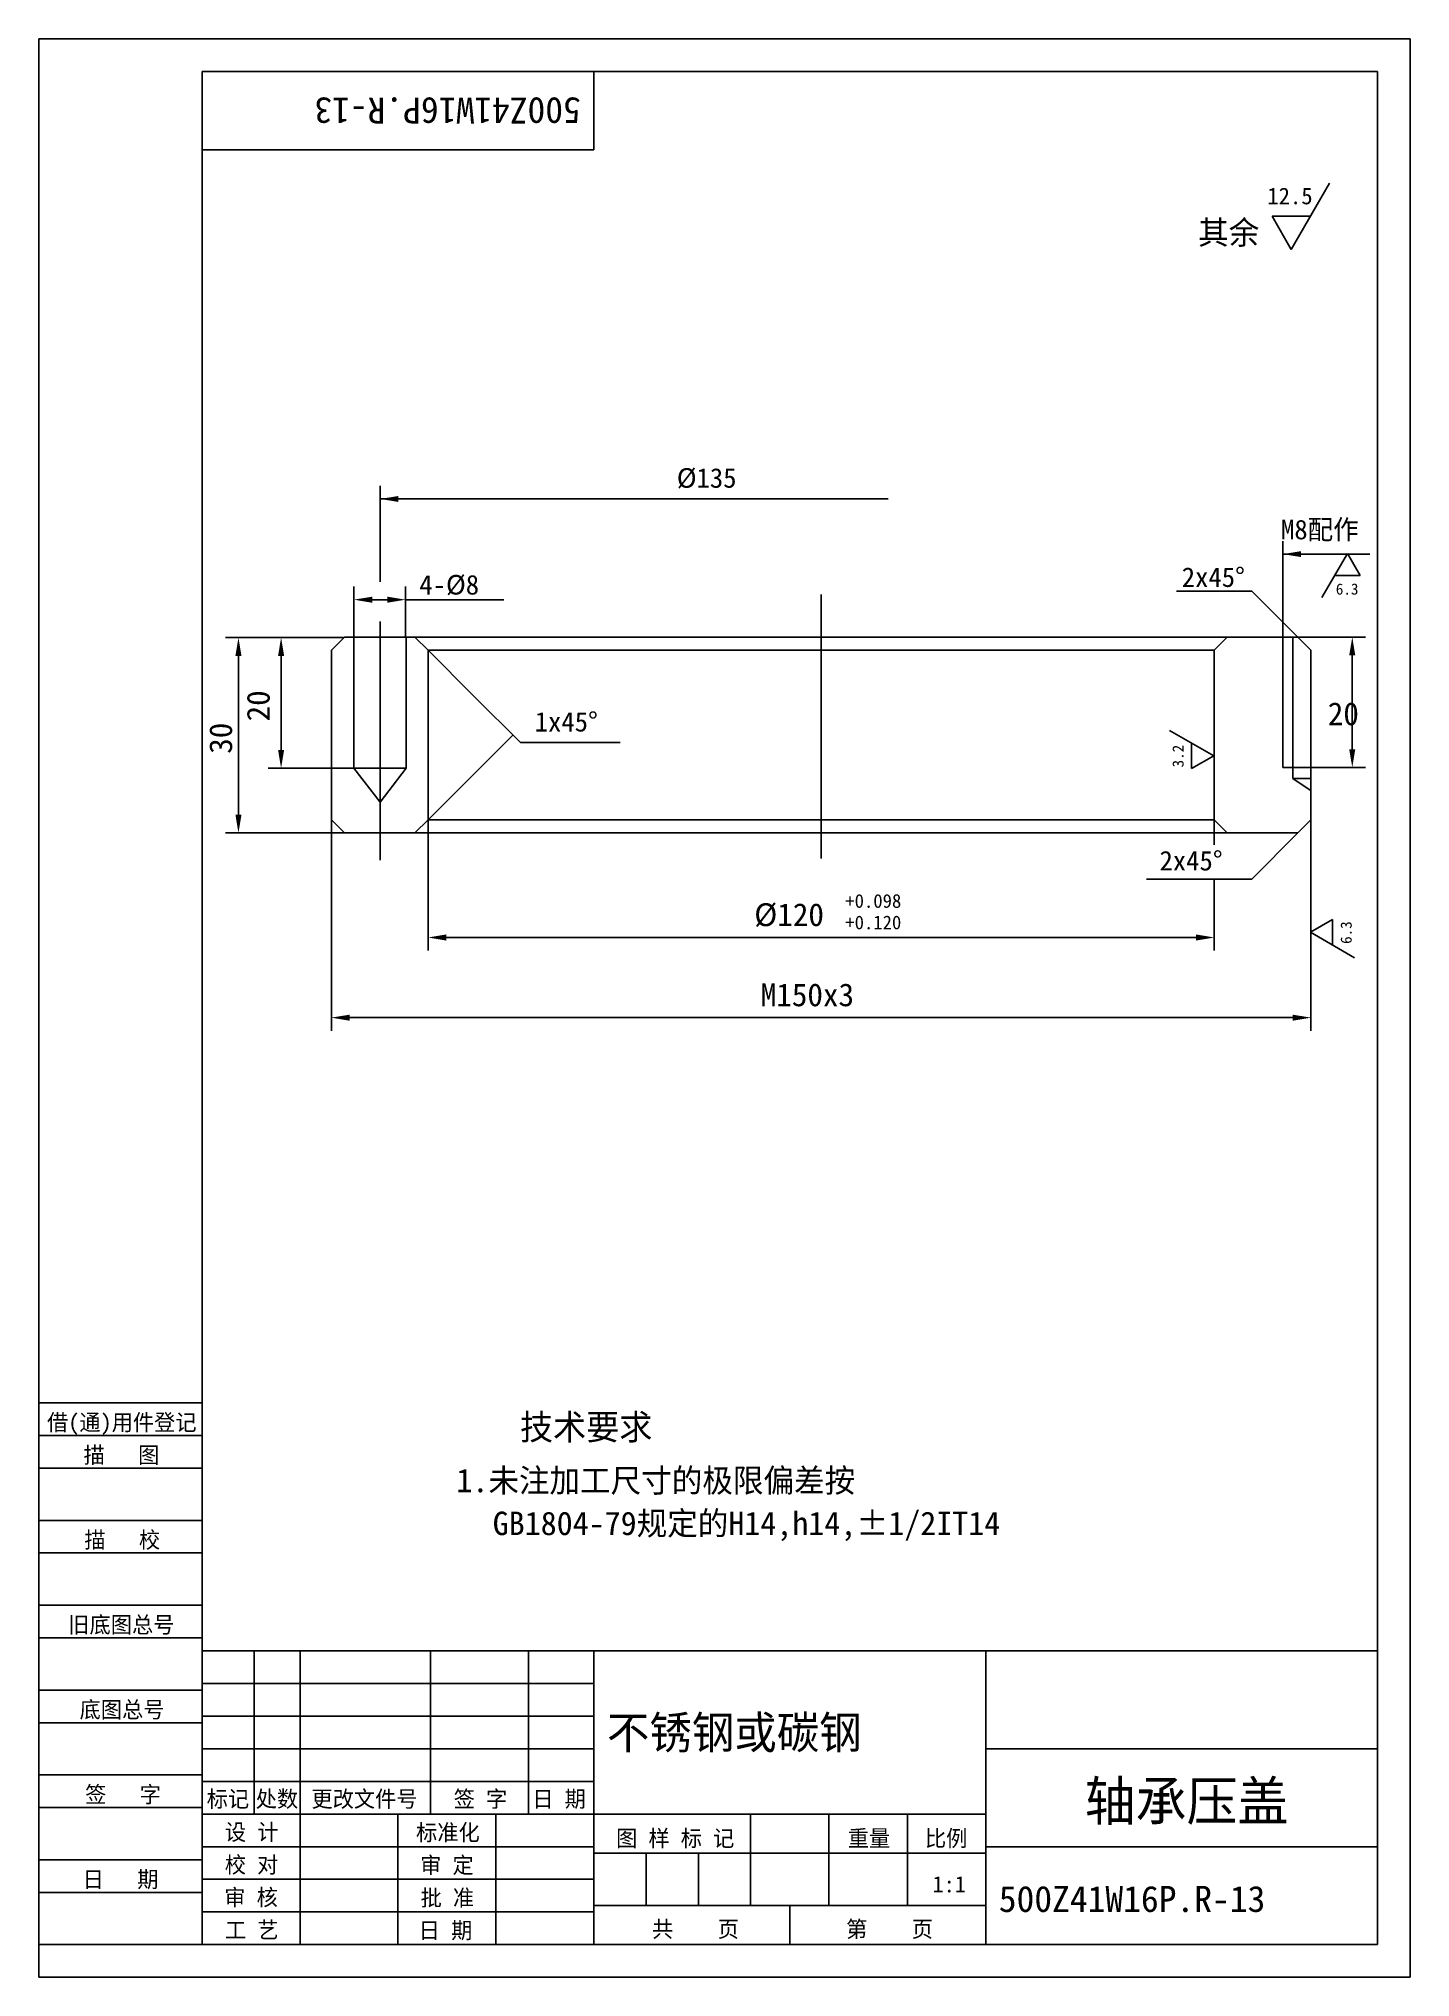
# Model space of a CAD drawing. Header units: metres. Extents: x 0 to 210, y 0 to 297.
import ezdxf

# ---------------------------------------------------------------- set-up
doc = ezdxf.new("R2010")
doc.units = ezdxf.units.M
for name, color, linetype in [('C', 6, 'Continuous'), ('D', 1, 'Continuous'), ('FL', 5, 'Continuous'), ('T', 7, 'Continuous'), ('TL', 4, 'Continuous')]:
    doc.layers.add(name, color=color, linetype=linetype)

# ---------------------------------------------------------------- blocks, each defined once
blk = doc.blocks.new('TUKUN4')
at = {"layer": 'FL'}
for p, q in [((0, 297), (0, 0)), ((210, 297), (0, 297)), ((210, 0), (210, 297)), ((0, 78), (25, 78)), ((0, 70), (25, 70)), ((0, 65), (25, 65)), ((0, 57), (25, 57)), ((0, 52), (25, 52)), ((33, 25), (33, 50)), ((40, 5), (40, 50)), ((60, 25), (60, 50)), ((75, 25), (75, 50)), ((25, 45), (85, 45)), ((0, 44), (25, 44)), ((0, 39), (25, 39)), ((25, 40), (85, 40)), ((25, 35), (85, 35)), ((0, 31), (25, 31)), ((25, 30), (85, 30)), ((0, 26), (25, 26)), ((70, 5), (70, 25)), ((0, 18), (25, 18)), ((25, 20), (85, 20)), ((25, 15), (85, 15)), ((0, 13), (25, 13)), ((25, 10), (85, 10)), ((0, 0), (210, 0))]:
    blk.add_line(p, q, dxfattribs=at)
at = {"layer": 'TL'}
for p, q in [((25, 5), (25, 292)), ((205, 292), (25, 292)), ((85, 292), (85, 280)), ((205, 5), (205, 292)), ((85, 280), (25, 280)), ((0, 88), (25, 88)), ((0, 83), (25, 83)), ((205, 50), (25, 50)), ((85, 5), (85, 50)), ((145, 5), (145, 50)), ((205, 35), (145, 35)), ((145, 25), (25, 25)), ((55, 5), (55, 25)), ((109, 11), (109, 25)), ((121, 11), (121, 25)), ((133, 11), (133, 25)), ((85, 19), (145, 19)), ((93, 11), (93, 19)), ((101, 11), (101, 19)), ((205, 20), (145, 20)), ((145, 11), (85, 11)), ((115, 5), (115, 11)), ((0, 5), (205, 5))]:
    blk.add_line(p, q, dxfattribs=at)
at = {"layer": 'T'}
for s, p in [('借(通)用件登记', (1.26, 83.76)), ('描   图', (6.86, 78.76)), ('描   校', (6.98, 65.76)), ('旧底图总号', (4.52, 52.76)), ('底图总号', (6.25, 39.76)), ('签   字', (7.1, 26.76)), ('标记', (25.71, 26.07)), ('处数', (33.22, 26.07)), ('更改文件号', (41.75, 26.07)), ('签 字', (63.53, 26.07)), ('日 期', (75.57, 26.07)), ('设 计', (28.5, 20.99)), ('标准化', (57.77, 20.93)), ('图 样 标 记', (88.4, 20.04)), ('重量', (123.88, 20.04)), ('比例', (135.7, 20.04)), ('校 对', (28.48, 15.99)), ('审 定', (58.39, 15.93)), ('日   期', (6.72, 13.76)), ('审 核', (28.41, 10.99)), ('批 准', (58.46, 10.93)), ('共    页', (93.91, 6.13)), ('第    页', (123.62, 6.13)), ('工 艺', (28.52, 5.99)), ('日 期', (58.18, 5.93))]:
    blk.add_text(s, height=2.5, dxfattribs=at).set_placement(p)

msp = doc.modelspace()

# ---------------------------------------------------------------- linework, layer by layer
at = {"layer": 'C'}
for p, q in [((119.8, 211.85), (119.8, 171.43)), ((52.25, 207.73), (52.25, 171.16))]:
    msp.add_line(p, q, dxfattribs=at)
at = {"layer": 'D'}
for p, q in [((197.62, 274.87), (191.76, 264.73)), ((188.84, 269.8), (194.69, 269.8)), ((191.76, 264.73), (188.84, 269.8)), ((52.25, 213.79), (52.25, 228.49)), ((130.05, 226.49), (52.25, 226.49)), ((190.48, 205.22), (190.48, 220.04)), ((196.72, 218.04), (190.48, 218.04)), ((196.49, 211.39), (200.39, 218.15)), ((196.72, 218.04), (203.81, 218.04)), ((200.39, 218.15), (202.34, 214.77)), ((202.34, 214.77), (198.44, 214.77)), ((48.26, 205.34), (48.26, 213.06)), ((51.06, 211.06), (53.37, 211.06)), ((56.17, 205.34), (56.17, 213.06)), ((56.17, 211.06), (71.19, 211.06)), ((185.73, 212.39), (174.19, 212.39)), ((192.8, 205.32), (185.73, 212.39)), ((35.1, 205.25), (28.57, 205.25)), ((46.68, 205.25), (35.1, 205.25)), ((190.52, 185.35), (190.52, 205.35)), ((192.8, 205.32), (203.13, 205.32)), ((30.57, 202.45), (30.57, 178.12)), ((37.1, 188.05), (37.1, 202.45)), ((59.6, 203.32), (66.68, 196.25)), ((201.13, 202.52), (201.13, 188.15)), ((66.68, 196.25), (73.75, 189.17)), ((59.6, 177.32), (72.6, 190.32)), ((173.15, 191.04), (179.91, 187.14)), ((73.75, 189.17), (89.02, 189.17)), ((176.53, 185.19), (176.53, 189.09)), ((179.91, 187.14), (176.53, 185.19)), ((48.24, 185.25), (35.1, 185.25)), ((194.8, 185.35), (203.13, 185.35)), ((46.8, 175.32), (28.57, 175.32)), ((44.8, 177.32), (44.8, 145.02)), ((59.6, 177.32), (59.6, 157.3)), ((179.99, 177.32), (179.99, 173.51)), ((192.8, 175.32), (185.73, 168.25)), ((194.8, 177.32), (194.8, 145.02)), ((185.73, 168.25), (169.61, 168.25)), ((179.99, 168.34), (179.99, 157.3)), ((194.73, 160.1), (198.11, 162.05)), ((198.11, 162.05), (198.11, 158.15)), ((62.4, 159.3), (177.19, 159.3)), ((201.49, 156.19), (194.73, 160.1)), ((47.6, 147.02), (192, 147.02))]:
    msp.add_line(p, q, dxfattribs=at)
for points in [[(55.05, 226.04), (52.25, 226.49), (55.05, 226.94)], [(193.28, 217.59), (190.48, 218.04), (193.28, 218.49)], [(51.06, 211.52), (51.06, 210.59), (48.26, 211.06)], [(53.37, 211.52), (53.37, 210.59), (56.17, 211.06)], [(30.11, 202.45), (31.04, 202.45), (30.57, 205.25)], [(36.64, 202.45), (37.57, 202.45), (37.1, 205.25)], [(200.66, 202.52), (201.59, 202.52), (201.13, 205.32)], [(36.64, 188.05), (37.57, 188.05), (37.1, 185.25)], [(200.66, 188.15), (201.59, 188.15), (201.13, 185.35)], [(30.11, 178.12), (31.04, 178.12), (30.57, 175.32)], [(62.4, 159.77), (62.4, 158.83), (59.6, 159.3)], [(177.19, 159.77), (177.19, 158.83), (179.99, 159.3)], [(47.6, 147.48), (47.6, 146.55), (44.8, 147.02)], [(192, 147.48), (192, 146.55), (194.8, 147.02)]]:
    msp.add_solid(points, dxfattribs=at)
at = {"layer": 'TL'}
for p, q in [((46.8, 205.32), (44.8, 203.32)), ((46.8, 205.32), (48.26, 205.32)), ((48.24, 205.25), (48.24, 185.25)), ((48.26, 205.32), (56.21, 205.32)), ((56.21, 205.32), (57.6, 205.32)), ((56.25, 205.25), (56.25, 185.25)), ((57.6, 205.32), (119.71, 205.32)), ((59.6, 203.32), (57.6, 205.32)), ((181.99, 205.32), (119.88, 205.32)), ((179.99, 203.32), (181.99, 205.32)), ((183.38, 205.32), (181.99, 205.32)), ((190.52, 205.32), (183.38, 205.32)), ((191.34, 205.32), (190.52, 205.32)), ((192.8, 205.32), (191.34, 205.32)), ((192.04, 205.35), (192.04, 185.35)), ((192.8, 205.32), (194.8, 203.32)), ((44.8, 177.32), (44.8, 203.32)), ((59.6, 203.32), (119.71, 203.32)), ((59.6, 177.32), (59.6, 203.32)), ((179.99, 203.32), (119.88, 203.32)), ((179.99, 177.32), (179.99, 203.32)), ((194.8, 181.77), (194.8, 203.32)), ((48.24, 185.25), (52.25, 180.04)), ((48.24, 185.25), (52.25, 185.25)), ((56.25, 185.25), (52.25, 180.04)), ((56.25, 185.25), (52.25, 185.25)), ((191.07, 185.35), (190.52, 185.35)), ((192.04, 185.35), (191.07, 185.35)), ((192.04, 185.35), (194.81, 185.35)), ((192.04, 185.35), (192.04, 183.66)), ((192.04, 183.66), (194.81, 183.66)), ((192.04, 183.66), (194.81, 181.75)), ((194.8, 177.32), (194.8, 181.77)), ((46.8, 175.32), (44.8, 177.32)), ((57.6, 175.32), (46.8, 175.32)), ((59.6, 177.32), (57.6, 175.32)), ((57.6, 175.32), (119.71, 175.32)), ((59.6, 177.32), (119.71, 177.32)), ((179.99, 177.32), (119.88, 177.32)), ((181.99, 175.32), (119.88, 175.32)), ((179.99, 177.32), (181.99, 175.32)), ((181.99, 175.32), (192.8, 175.32)), ((192.8, 175.32), (194.8, 177.32))]:
    msp.add_line(p, q, dxfattribs=at)

# ---------------------------------------------------------------- block references
at = {"layer": 'D'}
msp.add_blockref('TUKUN4', (0, 0), dxfattribs=at)

# ---------------------------------------------------------------- texts
for s, height, rotation, p in [('500Z41W16P.R-13', 4, 180, (83, 288)), ('20', 3.5, 90, (35.35, 192.41)), ('30', 3.5, 90, (29.6, 187.45)), ('3.2', 1.7, 90, (175.3, 185.36)), ('6.3', 1.7, 90, (201.04, 158.32))]:
    msp.add_text(s, height=height, rotation=rotation, dxfattribs=at).set_placement(p)
for s, height, p in [('12.5', 2.55, (188.12, 271.64)), ('其余', 3.6, (177.53, 265.51)), ('%%c135', 3, (97.69, 228.21)), ('M8配作', 3, (190.22, 220.31)), ('4-%%C8', 3, (58.27, 211.85)), ('2x45%%d', 3, (175.02, 213.01)), ('6.3', 1.7, (198.61, 211.84)), ('1x45%%d', 3, (75.94, 190.86)), ('2x45%%d', 3, (171.61, 169.57)), ('%%C120', 3.5, (109.55, 161.05)), ('+0.098', 2.1, (123.5, 163.85)), ('+0.120', 2.1, (123.5, 160.56)), ('M150x3', 3.5, (110.55, 148.77)), ('技术要求', 3.9, (73.68, 82.35)), ('1.未注加工尺寸的极限偏差按', 3.6, (63.95, 74.31)), ('GB1804-79规定的H14,h14,%%P1/2IT14', 3.6, (69.51, 67.74)), ('不锈钢或碳钢', 5, (87, 35)), ('轴承压盖', 6, (160.15, 24)), ('1:1', 2.5, (136.86, 13)), ('500Z41W16P.R-13', 4, (147, 10))]:
    msp.add_text(s, height=height, dxfattribs=at).set_placement(p)
at = {"layer": 'D', "insert": (197.38, 195.33), "char_height": 3.5, "attachment_point": 1}
msp.add_mtext('\\A1;20', dxfattribs=at)

doc.saveas('drawing.dxf')
